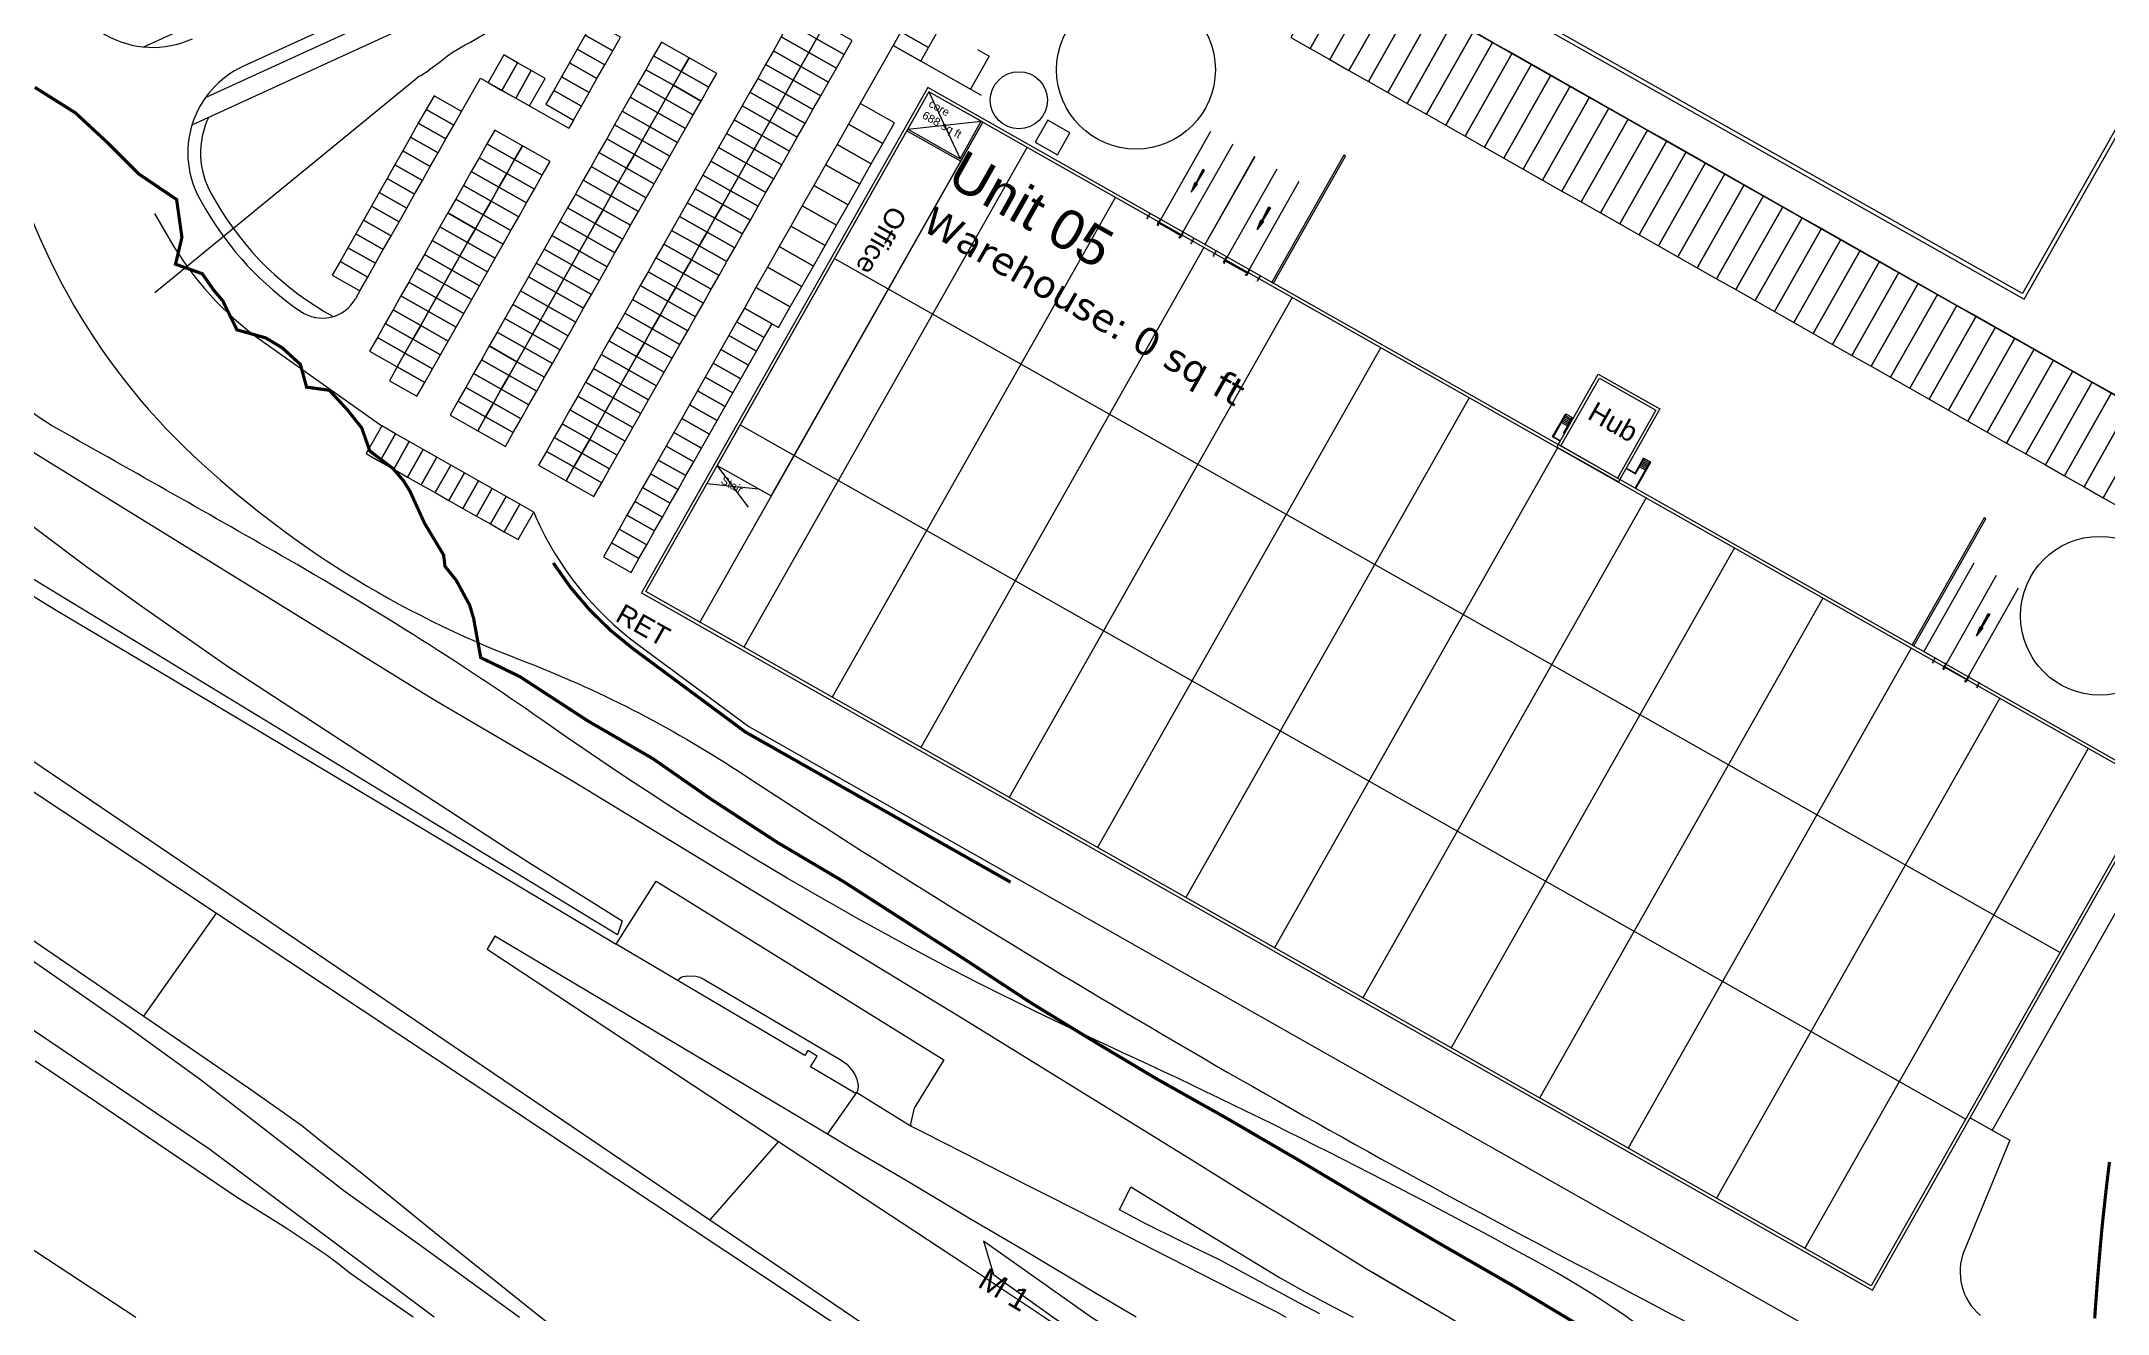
# Model space of a CAD drawing. Header units: millimetres. Extents: x 111502 to 977541, y 8702 to 1044108.
# Drawn here: x 488854.7 to 489180, y 241000.6 to 241200.9 of the extents above; entities that cross this region are included whole.
import ezdxf

# ---------------------------------------------------------------- set-up
doc = ezdxf.new("R2010")
doc.units = ezdxf.units.MM
doc.header["$LTSCALE"] = 0.25
doc.linetypes.add('DASHED2', pattern=[9.525, 6.35, -3.175])
for name, color, linetype in [('E HVSS As Laid HV', 10, 'Continuous'), ('Proposed Employment Area - 11-089-MP013-01a$0$A-Cldg-Panl-P', 7, 'Continuous'), ('Proposed Employment Area - 11-089-MP013-01a$0$A-Door-Extn-P', 7, 'Continuous'), ('Proposed Employment Area - 11-089-MP013-01a$0$DOCK', 7, 'Continuous'), ('Proposed Employment Area - 11-089-MP013-01a$0$LINE50', 7, 'Continuous'), ('Proposed Employment Area - 11-089-MP013-01a$0$STEEL', 7, 'Continuous'), ('X HVSS Site Background', 8, 'Continuous'), ('X HVSS Site Outline', 210, 'Continuous')]:
    doc.layers.add(name, color=color, linetype=linetype)
doc.styles.add('OS Master Map$1$Standard', font='txt')
doc.styles.add('Proposed Employment Area - 11-089-MP013-01a$0$1250T25R', font='arial.ttf', dxfattribs={"height": 3125})
doc.styles.add('Proposed Employment Area - 11-089-MP013-01a$0$1250T35R', font='verdana.ttf', dxfattribs={"height": 4375})
doc.styles.add('Proposed Employment Area - 11-089-MP013-01a$0$1250T50R', font='arial.ttf', dxfattribs={"height": 6250})
doc.styles.add('Proposed Employment Area - 11-089-MP013-01a$0$Standard', font='txt')

# ---------------------------------------------------------------- blocks, each defined once
blk = doc.blocks.new('Proposed Commercial Boundary - 09.02.22')
at = {"layer": 'X HVSS Site Outline', "const_width": 500}
for points in [[(489180288, 241024440), (489180157, 241023373), (489180027, 241022305), (489179899, 241021237), (489179774, 241020167), (489179674, 241019289), (489179652, 241019095), (489179533, 241018028), (489179417, 241016959), (489179302, 241015890), (489179188, 241014812), (489179084, 241013729), (489178984, 241012656), (489178887, 241011586), (489178855, 241011230), (489178792, 241010514), (489178699, 241009444), (489178627, 241008588), (489178609, 241008372), (489178520, 241007302), (489178434, 241006231), (489178350, 241005160), (489178268, 241004089), (489178203, 241003211), (489178188, 241003016), (489178111, 241001945), (489178035, 241000874), (489177962, 240999802)], [(489097440, 240998334), (489086416, 241004935), (489074273, 241011915), (489063631, 241018166), (489052601, 241024744), (489041432, 241031246), (489030389, 241037457), (489021000, 241043055), (489010419, 241049527), (489000594, 241055990), (488990448, 241062490), (488980955, 241068594), (488970643, 241074695), (488960169, 241081521), (488950979, 241087921), (488940685, 241093900), (488930000, 241100857), (488923846, 241103846), (488922727, 241110000), (488922105, 241112105), (488920000, 241116000), (488918222, 241118222), (488918000, 241120000), (488915000, 241125000), (488912727, 241130000), (488911690, 241131690), (488910000, 241133636), (488906379, 241136379), (488905116, 241140000), (488902857, 241142857), (488900000, 241145946), (488896429, 241146429), (488895455, 241150000), (488892609, 241152609), (488890000, 241154186), (488885455, 241155455), (488883243, 241160000), (488881765, 241161765), (488880000, 241164286), (488875789, 241165789), (488876800, 241170000), (488875965, 241175965), (488870000, 241180000), (488865000, 241185000), (488860000, 241189643), (488859412, 241190000), (488853636, 241193636)]]:
    blk.add_lwpolyline(points, dxfattribs=at)
blk = doc.blocks.new('Proposed Employment Area - 11-089-MP013-01a$0$guide')
for p, q in [((32, 0), (40, -2)), ((46, 0), (46, -1)), ((64, 0), (64, -3)), ((32, -2), (40, -4)), ((52, -4), (52, -8)), ((53, -4), (53, -7)), ((54, -4), (54, -6)), ((62, -1), (62, -7)), ((64, -3), (67, -3)), ((64, -5), (64, -8)), ((64, -5), (66, -5)), ((82, -19), (66, -5)), ((83, -18), (67, -3))]:
    blk.add_line(p, q)
for centre, radius, start, end in [((60, -4), 2.25, 270, 90), ((60, -4), 0.25, 270, 90), ((83, -18), 0.75, 230.0165, 50.0165)]:
    blk.add_arc(centre, radius, start, end)
at = {"layer": 'Proposed Employment Area - 11-089-MP013-01a$0$A-Cldg-Panl-P'}
blk.add_line((69, -2), (69, -2), dxfattribs=at)
at = {"layer": 'Proposed Employment Area - 11-089-MP013-01a$0$A-Door-Extn-P'}
blk.add_line((-68, -96), (105, -96), dxfattribs=at)
at = {"layer": 'Proposed Employment Area - 11-089-MP013-01a$0$LINE50'}
blk.add_line((22, -78), (22, -76), dxfattribs=at)
at = {"layer": 'Proposed Employment Area - 11-089-MP013-01a$0$STEEL'}
for p, q in [((0, 0), (32, 0)), ((0, -76), (0, 0)), ((46, 0), (64, 0)), ((-2, -40), (0, -40)), ((-2, -77), (-2, -40)), ((-2, -77), (0, -79)), ((0, -75), (2, -75)), ((0, -76), (2, -78)), ((0, -100), (0, -79)), ((0, -100), (2, -100)), ((2, -2), (32, -2)), ((2, -75), (2, -2)), ((2, -101), (2, -78)), ((2, -101), (9, -113)), ((4, -76), (22, -76)), ((4, -100), (4, -80)), ((4, -100), (11, -112)), ((6, -78), (22, -78)), ((20, -107), (18, -112)), ((22, -108), (19, -113)), ((20, -107), (22, -108)), ((40, -2), (60, -2)), ((40, -4), (60, -4)), ((46, -1), (62, -1)), ((52, -4), (53, -4)), ((52, -8), (64, -8)), ((53, -7), (62, -7)), ((54, -4), (60, -4)), ((54, -6), (60, -6))]:
    blk.add_line(p, q, dxfattribs=at)
for centre, radius, start, end in [((4, -78), 2, 90, 180), ((6, -80), 2, 90, 180), ((14, -110), 6, 210, 330), ((14, -110), 4, 210, 330)]:
    blk.add_arc(centre, radius, start, end, dxfattribs=at)
blk = doc.blocks.new('Proposed Employment Area - 11-089-MP013-01a$0$BOLLARD')
at = {"layer": 'Proposed Employment Area - 11-089-MP013-01a$0$DOCK'}
blk.add_lwpolyline([(-100, -100), (-100, 100), (100, 100), (100, -100)], close=True, dxfattribs=at)
for centre, radius in [((-75, 75), 10), ((0, 0), 75), ((75, 75), 10), ((-75, -75), 10), ((75, -75), 10)]:
    blk.add_circle(centre, radius, dxfattribs=at)
blk = doc.blocks.new('commercial background')
at = {"layer": 'X HVSS Site Background'}
for points in [[(524.85, 709.76), (523.75, 707.63), (523.58, 707.72), (523.01, 706.21), (524.02, 707.47), (523.85, 707.57), (525.11, 709.61)], [(535.5, 703.73), (534.24, 701.68), (534.41, 701.59), (533.4, 700.32), (533.97, 701.83), (534.14, 701.74), (535.24, 703.87)], [(648.77, 639.74), (647.51, 637.69), (647.67, 637.6), (646.67, 636.33), (647.24, 637.84), (647.4, 637.75), (648.51, 639.88)]]:
    blk.add_hatch(color=256, dxfattribs=at).paths.add_polyline_path(points)
for p, q in [((367.82, 721.08), (469.8, 767.84)), ((365.71, 716.81), (474.41, 766.65)), ((462.16, 766.54), (373.79, 726.02)), ((358.12, 729.06), (417.37, 756.23)), ((564.03, 733.39), (680.77, 667.26)), ((476.08, 729.29), (470.9, 720.15)), ((490, 721.4), (476.08, 729.29)), ((491.22, 727.61), (488.26, 722.39)), ((489.38, 728.65), (491.22, 727.61)), ((408.15, 718.92), (411.1, 724.15)), ((411.1, 724.15), (425.03, 716.26)), ((481.73, 722.02), (486.62, 711.47)), ((425.77, 717.56), (425.03, 716.26)), ((490.22, 717.22), (445.63, 638.5)), ((478.4, 716.13), (489.96, 717.36)), ((518.22, 701.87), (526.12, 715.78)), ((497.18, 713.27), (452.59, 634.56)), ((521.7, 699.89), (529.6, 713.8)), ((525.18, 697.92), (533.05, 711.85)), ((525.18, 697.92), (533.08, 711.83)), ((528.66, 695.95), (536.53, 709.88)), ((532.14, 693.98), (540.01, 707.91)), ((367.06, 704.86), (367.78, 703.62)), ((511.1, 705.39), (466.51, 626.67)), ((517.89, 701.42), (518.14, 701.73)), ((517.95, 701.39), (518.08, 701.77)), ((517.98, 701.6), (518.08, 701.78)), ((518.15, 701.74), (518.22, 701.87)), ((521.42, 699.41), (521.68, 699.72)), ((521.49, 699.38), (521.62, 699.76)), ((521.59, 699.55), (521.69, 699.73)), ((521.63, 699.77), (521.7, 699.89)), ((525.02, 697.5), (480.43, 618.79)), ((466.87, 695.78), (659.83, 586.47)), ((528.33, 695.5), (528.58, 695.81)), ((528.39, 695.47), (528.52, 695.85)), ((528.42, 695.68), (528.52, 695.86)), ((528.59, 695.82), (528.66, 695.95)), ((531.87, 693.5), (532.13, 693.81)), ((531.93, 693.46), (532.07, 693.85)), ((532.03, 693.64), (532.14, 693.82)), ((532.07, 693.86), (532.14, 693.98)), ((392.13, 690.65), (391.43, 689.41)), ((538.94, 689.61), (494.35, 610.9)), ((552.86, 681.73), (508.27, 603.01)), ((566.78, 673.84), (522.19, 595.13)), ((581.58, 670.37), (582.52, 669.83)), ((581.7, 670.58), (582.64, 670.05)), ((581.82, 670.8), (582.77, 670.27)), ((581.94, 671.02), (582.89, 670.48)), ((452.01, 669.55), (644.97, 560.23)), ((581.33, 669.93), (582.27, 669.4)), ((581.45, 670.15), (582.4, 669.61)), ((580.71, 665.95), (536.11, 587.24)), ((595.03, 663.32), (594.09, 663.85)), ((595.16, 663.53), (594.21, 664.07)), ((453.3, 656.63), (448.4, 663.18)), ((594.54, 662.45), (593.6, 662.98)), ((594.66, 662.66), (593.72, 663.2)), ((594.79, 662.88), (593.84, 663.42)), ((594.91, 663.1), (593.97, 663.63)), ((446.78, 660.32), (454.91, 659.48)), ((594.63, 658.07), (550.04, 579.35)), ((419.49, 655.84), (419.85, 655.03)), ((608.55, 650.18), (563.96, 571.47)), ((638.44, 633.93), (646.31, 647.86)), ((641.93, 631.96), (649.8, 645.89)), ((622.47, 642.29), (577.88, 563.58)), ((645.41, 629.99), (653.28, 643.92)), ((435.83, 635.04), (453.37, 622.05)), ((636.39, 634.41), (591.8, 555.7)), ((641.59, 631.51), (641.85, 631.82)), ((641.65, 631.48), (641.79, 631.86)), ((641.69, 631.69), (641.79, 631.87)), ((641.86, 631.83), (641.93, 631.96)), ((645.14, 629.51), (645.39, 629.82)), ((645.2, 629.47), (645.33, 629.86)), ((645.3, 629.65), (645.4, 629.83)), ((645.34, 629.87), (645.41, 629.99)), ((650.31, 626.52), (605.72, 547.81)), ((453.37, 622.05), (627.69, 523.3)), ((664.23, 618.63), (619.64, 539.92)), ((649.15, 558.49), (678.65, 610.57)), ((645.67, 560.46), (651.89, 556.94)), ((651.89, 556.94), (644.71, 539.53))]:
    blk.add_line(p, q, dxfattribs=at)
at = {"layer": 'X HVSS Site Background', "flags": 128}
blk.add_lwpolyline([(297.76, 795.91), (299.25, 786.09, 0.171396), (322.8, 742, -0.159917), (335.16, 720.05, 0.156852), (365.87, 664.74, 0.097544), (417.35, 632.59, -0.054249), (451.83, 614.97, 0.023813), (579.38, 539.73, -0.001199), (626.62, 514.66, 0.174027), (653.07, 510.79, -0.373243), (665.69, 503.63, -0.328516), (661.28, 489.05, -0.195571), (642.71, 484.19, -0.210652), (626.96, 493.75, 0.114792), (578.8, 537.05, 0.018282), (509.97, 571.78, -0.045174), (422.04, 622.23, 0.022915), (380.93, 648.31, 0.002072), (344.51, 668.94, -0.226002), (325.65, 695.65, 0.144624), (296.32, 755.19, -0.231368), (289.22, 778.95, -0.118362), (293.5, 789.05, 0.21791), (294.92, 795.86)], format="xyb", close=True, dxfattribs=at)
at = {"layer": 'X HVSS Site Background'}
for points in [[(566.98, 738.61), (654.17, 689.37), (681.17, 737.16), (593.98, 786.4)], [(602.55, 780.83), (680.3, 736.91), (653.93, 690.24), (567.85, 738.86), (590.05, 778.15), (592.46, 776.79), (591.29, 774.72), (597.21, 771.38)], [(546.12, 743.59), (538.73, 730.53), (541.77, 728.81), (549.17, 741.86)], [(549.17, 741.86), (541.77, 728.81), (544.82, 727.08), (552.21, 740.14)], [(552.21, 740.14), (544.82, 727.08), (547.86, 725.36), (555.26, 738.41)], [(555.26, 738.41), (547.86, 725.36), (550.91, 723.63), (558.3, 736.69)], [(558.3, 736.69), (550.91, 723.63), (553.96, 721.91), (561.35, 734.96)], [(427.58, 730.9), (431.93, 728.44), (433.16, 730.62), (428.81, 733.08)], [(458.46, 730.65), (462.81, 728.18), (464.04, 730.36), (459.69, 732.82)], [(464.04, 730.36), (468.4, 727.89), (469.63, 730.07), (465.28, 732.53)], [(477.31, 731.46), (481.66, 729), (482.9, 731.17), (478.54, 733.64)], [(561.35, 734.96), (553.96, 721.91), (557, 720.18), (564.39, 733.23)], [(564.39, 733.23), (557, 720.18), (560.05, 718.46), (567.44, 731.51)], [(426.34, 728.73), (430.69, 726.26), (431.93, 728.44), (427.58, 730.9)], [(438.38, 727.66), (442.73, 725.19), (443.96, 727.37), (439.61, 729.83)], [(457.23, 728.47), (461.58, 726.01), (462.81, 728.18), (458.46, 730.65)], [(462.81, 728.18), (467.16, 725.72), (468.4, 727.89), (464.04, 730.36)], [(476.08, 729.29), (480.43, 726.82), (481.66, 729), (477.31, 731.46)], [(567.44, 731.51), (560.05, 718.46), (563.09, 716.73), (570.48, 729.78)], [(570.48, 729.78), (563.09, 716.73), (566.14, 715.01), (573.53, 728.06)], [(414.48, 722.23), (416.95, 726.58), (414.77, 727.82), (412.31, 723.46)], [(416.66, 721), (419.12, 725.35), (416.95, 726.58), (414.48, 722.23)], [(423.88, 724.38), (428.23, 721.91), (429.46, 724.09), (425.11, 726.55)], [(425.11, 726.55), (429.46, 724.09), (430.69, 726.26), (426.34, 728.73)], [(437.15, 725.48), (441.5, 723.02), (442.73, 725.19), (438.38, 727.66)], [(442.73, 725.19), (447.08, 722.73), (448.31, 724.9), (443.96, 727.37)], [(454.77, 724.12), (459.12, 721.66), (460.35, 723.83), (456, 726.3)], [(456, 726.3), (460.35, 723.83), (461.58, 726.01), (457.23, 728.47)], [(460.35, 723.83), (464.7, 721.37), (465.93, 723.54), (461.58, 726.01)], [(461.58, 726.01), (465.93, 723.54), (467.16, 725.72), (462.81, 728.18)], [(573.53, 728.06), (566.14, 715.01), (569.18, 713.28), (576.58, 726.33)], [(576.58, 726.33), (569.18, 713.28), (572.23, 711.56), (579.62, 724.61)], [(418.83, 719.77), (421.3, 724.12), (419.12, 725.35), (416.66, 721)], [(422.65, 722.2), (427, 719.74), (428.23, 721.91), (423.88, 724.38)], [(434.68, 721.13), (439.03, 718.67), (440.27, 720.84), (435.91, 723.31)], [(435.91, 723.31), (440.27, 720.84), (441.5, 723.02), (437.15, 725.48)], [(436.46, 643.12), (630.29, 533.32), (675.37, 612.9), (481.55, 722.7)], [(440.27, 720.84), (444.62, 718.38), (445.85, 720.55), (441.5, 723.02)], [(441.5, 723.02), (445.85, 720.55), (447.08, 722.73), (442.73, 725.19)], [(453.53, 721.95), (457.88, 719.48), (459.12, 721.66), (454.77, 724.12)], [(459.12, 721.66), (463.47, 719.19), (464.7, 721.37), (460.35, 723.83)], [(579.62, 724.61), (572.23, 711.56), (575.27, 709.83), (582.67, 722.88)], [(582.67, 722.88), (575.27, 709.83), (578.32, 708.11), (585.71, 721.16)], [(401.33, 717.04), (405.68, 714.57), (406.92, 716.75), (402.56, 719.21)], [(402.56, 719.21), (406.92, 716.75), (408.15, 718.92), (403.8, 721.39)], [(421.42, 720.03), (425.77, 717.56), (427, 719.74), (422.65, 722.2)], [(433.45, 718.96), (437.8, 716.49), (439.03, 718.67), (434.68, 721.13)], [(439.03, 718.67), (443.38, 716.2), (444.62, 718.38), (440.27, 720.84)], [(448.4, 663.18), (456.88, 658.37), (490.22, 717.22), (481.73, 722.02)], [(451.07, 717.6), (455.42, 715.13), (456.65, 717.31), (452.3, 719.77)], [(452.3, 719.77), (456.65, 717.31), (457.88, 719.48), (453.53, 721.95)], [(456.65, 717.31), (461, 714.84), (462.23, 717.02), (457.88, 719.48)], [(457.88, 719.48), (462.23, 717.02), (463.47, 719.19), (459.12, 721.66)], [(469.08, 716.93), (474.48, 713.88), (476.3, 717.09), (470.9, 720.15)], [(478.25, 715.87), (486.73, 711.07), (490.22, 717.22), (481.73, 722.02)], [(478.4, 716.13), (486.62, 711.47), (489.96, 717.36), (481.73, 722.02)], [(585.71, 721.16), (578.32, 708.11), (581.36, 706.38), (588.76, 719.43)], [(588.76, 719.43), (581.36, 706.38), (584.41, 704.66), (591.8, 717.71)], [(400.1, 714.86), (404.45, 712.4), (405.68, 714.57), (401.33, 717.04)], [(412.14, 713.79), (416.49, 711.33), (417.72, 713.5), (413.37, 715.97)], [(430.99, 714.61), (435.34, 712.14), (436.57, 714.32), (432.22, 716.78)], [(432.22, 716.78), (436.57, 714.32), (437.8, 716.49), (433.45, 718.96)], [(436.57, 714.32), (440.92, 711.85), (442.15, 714.03), (437.8, 716.49)], [(490.22, 717.22), (674.69, 612.71), (630.1, 534), (437.14, 643.31), (478.25, 715.87), (486.73, 711.07)], [(437.8, 716.49), (442.15, 714.03), (443.38, 716.2), (439.03, 718.67)], [(449.84, 715.42), (454.19, 712.96), (455.42, 715.13), (451.07, 717.6)], [(455.42, 715.13), (459.77, 712.67), (461, 714.84), (456.65, 717.31)], [(467.26, 713.71), (472.65, 710.66), (474.48, 713.88), (469.08, 716.93)], [(498.46, 714.05), (501.95, 712.08), (503.92, 715.56), (500.43, 717.53)], [(591.8, 717.71), (584.41, 704.66), (587.45, 702.93), (594.85, 715.98)], [(594.85, 715.98), (587.45, 702.93), (590.5, 701.21), (597.89, 714.26)], [(397.64, 710.51), (401.99, 708.05), (403.22, 710.22), (398.87, 712.69)], [(398.87, 712.69), (403.22, 710.22), (404.45, 712.4), (400.1, 714.86)], [(410.9, 711.62), (415.25, 709.15), (416.49, 711.33), (412.14, 713.79)], [(416.49, 711.33), (420.84, 708.86), (422.07, 711.04), (417.72, 713.5)], [(429.75, 712.43), (434.1, 709.97), (435.34, 712.14), (430.99, 714.61)], [(435.34, 712.14), (439.69, 709.68), (440.92, 711.85), (436.57, 714.32)], [(447.37, 711.07), (451.72, 708.61), (452.95, 710.78), (448.6, 713.25)], [(448.6, 713.25), (452.95, 710.78), (454.19, 712.96), (449.84, 715.42)], [(452.95, 710.78), (457.3, 708.32), (458.54, 710.49), (454.19, 712.96)], [(454.19, 712.96), (458.54, 710.49), (459.77, 712.67), (455.42, 715.13)], [(465.43, 710.49), (470.83, 707.44), (472.65, 710.66), (467.26, 713.71)], [(597.89, 714.26), (590.5, 701.21), (593.54, 699.48), (600.94, 712.53)], [(600.94, 712.53), (593.54, 699.48), (596.59, 697.76), (603.98, 710.81)], [(396.4, 708.34), (400.75, 705.87), (401.99, 708.05), (397.64, 710.51)], [(408.44, 707.27), (412.79, 704.8), (414.02, 706.98), (409.67, 709.44)], [(409.67, 709.44), (414.02, 706.98), (415.25, 709.15), (410.9, 711.62)], [(415.25, 709.15), (419.6, 706.69), (420.84, 708.86), (416.49, 711.33)], [(427.29, 708.08), (431.64, 705.62), (432.87, 707.79), (428.52, 710.26)], [(428.52, 710.26), (432.87, 707.79), (434.1, 709.97), (429.75, 712.43)], [(432.87, 707.79), (437.22, 705.33), (438.45, 707.5), (434.1, 709.97)], [(434.1, 709.97), (438.45, 707.5), (439.69, 709.68), (435.34, 712.14)], [(446.14, 708.9), (450.49, 706.43), (451.72, 708.61), (447.37, 711.07)], [(451.72, 708.61), (456.07, 706.14), (457.3, 708.32), (452.95, 710.78)], [(463.61, 707.27), (469, 704.22), (470.83, 707.44), (465.43, 710.49)], [(524.85, 709.76), (523.75, 707.63), (523.58, 707.72), (523.01, 706.21), (524.02, 707.47), (523.85, 707.57), (525.11, 709.61)], [(535.99, 691.86), (547.33, 711.87), (547.06, 712.02), (535.73, 692.01)], [(603.98, 710.81), (596.59, 697.76), (599.63, 696.03), (607.03, 709.08)], [(393.94, 703.99), (398.29, 701.52), (399.52, 703.7), (395.17, 706.16)], [(395.17, 706.16), (399.52, 703.7), (400.75, 705.87), (396.4, 708.34)], [(407.21, 705.09), (411.56, 702.63), (412.79, 704.8), (408.44, 707.27)], [(412.79, 704.8), (417.14, 702.34), (418.37, 704.51), (414.02, 706.98)], [(414.02, 706.98), (418.37, 704.51), (419.6, 706.69), (415.25, 709.15)], [(426.06, 705.91), (430.41, 703.44), (431.64, 705.62), (427.29, 708.08)], [(431.64, 705.62), (435.99, 703.15), (437.22, 705.33), (432.87, 707.79)], [(443.68, 704.54), (448.03, 702.08), (449.26, 704.26), (444.91, 706.72)], [(444.91, 706.72), (449.26, 704.26), (450.49, 706.43), (446.14, 708.9)], [(449.26, 704.26), (453.61, 701.79), (454.84, 703.97), (450.49, 706.43)], [(450.49, 706.43), (454.84, 703.97), (456.07, 706.14), (451.72, 708.61)], [(461.79, 704.05), (467.18, 701), (469, 704.22), (463.61, 707.27)], [(607.03, 709.08), (599.63, 696.03), (602.68, 694.31), (610.07, 707.36)], [(610.07, 707.36), (602.68, 694.31), (605.73, 692.58), (613.12, 705.63)], [(392.71, 701.81), (397.06, 699.35), (398.29, 701.52), (393.94, 703.99)], [(404.74, 700.74), (409.09, 698.28), (410.32, 700.45), (405.97, 702.92)], [(405.97, 702.92), (410.32, 700.45), (411.56, 702.63), (407.21, 705.09)], [(411.56, 702.63), (415.91, 700.16), (417.14, 702.34), (412.79, 704.8)], [(423.59, 701.56), (427.94, 699.09), (429.18, 701.27), (424.82, 703.73)], [(424.82, 703.73), (429.18, 701.27), (430.41, 703.44), (426.06, 705.91)], [(429.18, 701.27), (433.53, 698.8), (434.76, 700.98), (430.41, 703.44)], [(430.41, 703.44), (434.76, 700.98), (435.99, 703.15), (431.64, 705.62)], [(442.44, 702.37), (446.79, 699.91), (448.03, 702.08), (443.68, 704.54)], [(448.03, 702.08), (452.38, 699.62), (453.61, 701.79), (449.26, 704.26)], [(459.96, 700.83), (465.36, 697.78), (467.18, 701), (461.79, 704.05)], [(535.5, 703.73), (534.24, 701.68), (534.41, 701.59), (533.4, 700.32), (533.97, 701.83), (534.14, 701.74), (535.24, 703.87)], [(613.12, 705.63), (605.73, 692.58), (608.77, 690.86), (616.16, 703.91)], [(616.16, 703.91), (608.77, 690.86), (611.82, 689.13), (619.21, 702.18)], [(390.24, 697.46), (394.59, 695), (395.82, 697.17), (391.47, 699.64)], [(391.47, 699.64), (395.82, 697.17), (397.06, 699.35), (392.71, 701.81)], [(403.51, 698.57), (407.86, 696.1), (409.09, 698.28), (404.74, 700.74)], [(409.09, 698.28), (413.44, 695.81), (414.68, 697.99), (410.32, 700.45)], [(410.32, 700.45), (414.68, 697.99), (415.91, 700.16), (411.56, 702.63)], [(422.36, 699.38), (426.71, 696.92), (427.94, 699.09), (423.59, 701.56)], [(427.94, 699.09), (432.29, 696.63), (433.53, 698.8), (429.18, 701.27)], [(439.98, 698.02), (444.33, 695.55), (445.56, 697.73), (441.21, 700.19)], [(441.21, 700.19), (445.56, 697.73), (446.79, 699.91), (442.44, 702.37)], [(445.56, 697.73), (449.91, 695.27), (451.14, 697.44), (446.79, 699.91)], [(446.79, 699.91), (451.14, 697.44), (452.38, 699.62), (448.03, 702.08)], [(458.14, 697.62), (463.53, 694.56), (465.36, 697.78), (459.96, 700.83)], [(521.48, 699.3), (517.83, 701.38), (517.85, 701.41), (521.5, 699.34)], [(517.89, 701.42), (517.95, 701.39), (518.14, 701.73), (518.08, 701.77)], [(521.49, 699.38), (521.42, 699.41), (521.62, 699.76), (521.68, 699.72)], [(619.21, 702.18), (611.82, 689.13), (614.86, 687.41), (622.25, 700.46)], [(622.25, 700.46), (614.86, 687.41), (617.91, 685.68), (625.3, 698.73)], [(389.01, 695.29), (393.36, 692.82), (394.59, 695), (390.24, 697.46)], [(401.05, 694.22), (405.4, 691.75), (406.63, 693.93), (402.28, 696.39)], [(402.28, 696.39), (406.63, 693.93), (407.86, 696.1), (403.51, 698.57)], [(407.86, 696.1), (412.21, 693.64), (413.44, 695.81), (409.09, 698.28)], [(419.9, 695.03), (424.25, 692.57), (425.48, 694.74), (421.13, 697.2)], [(421.13, 697.2), (425.48, 694.74), (426.71, 696.92), (422.36, 699.38)], [(425.48, 694.74), (429.83, 692.28), (431.06, 694.45), (426.71, 696.92)], [(426.71, 696.92), (431.06, 694.45), (432.29, 696.63), (427.94, 699.09)], [(438.75, 695.84), (443.1, 693.38), (444.33, 695.55), (439.98, 698.02)], [(444.33, 695.55), (448.68, 693.09), (449.91, 695.27), (445.56, 697.73)], [(456.31, 694.4), (461.71, 691.34), (463.53, 694.56), (458.14, 697.62)], [(625.3, 698.73), (617.91, 685.68), (620.95, 683.95), (628.35, 697.01)], [(628.35, 697.01), (620.95, 683.95), (624, 682.23), (631.39, 695.28)], [(387.78, 693.11), (392.13, 690.65), (393.36, 692.82), (389.01, 695.29)], [(399.81, 692.04), (404.16, 689.58), (405.4, 691.75), (401.05, 694.22)], [(405.4, 691.75), (409.75, 689.29), (410.98, 691.46), (406.63, 693.93)], [(406.63, 693.93), (410.98, 691.46), (412.21, 693.64), (407.86, 696.1)], [(418.66, 692.85), (423.01, 690.39), (424.25, 692.57), (419.9, 695.03)], [(424.25, 692.57), (428.6, 690.1), (429.83, 692.28), (425.48, 694.74)], [(436.28, 691.49), (440.63, 689.03), (441.86, 691.2), (437.51, 693.67)], [(437.51, 693.67), (441.86, 691.2), (443.1, 693.38), (438.75, 695.84)], [(441.86, 691.2), (446.21, 688.74), (447.45, 690.91), (443.1, 693.38)], [(443.1, 693.38), (447.45, 690.91), (448.68, 693.09), (444.33, 695.55)], [(454.49, 691.18), (459.89, 688.12), (461.71, 691.34), (456.31, 694.4)], [(528.27, 695.46), (531.92, 693.39), (531.94, 693.43), (528.29, 695.49)], [(528.33, 695.5), (528.39, 695.47), (528.58, 695.81), (528.52, 695.85)], [(531.93, 693.46), (531.87, 693.5), (532.07, 693.85), (532.13, 693.81)], [(631.39, 695.28), (624, 682.23), (627.04, 680.5), (634.44, 693.56)], [(634.44, 693.56), (627.04, 680.5), (630.09, 678.78), (637.48, 691.83)], [(397.35, 687.69), (401.7, 685.23), (402.93, 687.4), (398.58, 689.86)], [(398.58, 689.86), (402.93, 687.4), (404.16, 689.58), (399.81, 692.04)], [(404.16, 689.58), (408.51, 687.11), (409.75, 689.29), (405.4, 691.75)], [(416.2, 688.5), (420.55, 686.04), (421.78, 688.21), (417.43, 690.68)], [(417.43, 690.68), (421.78, 688.21), (423.01, 690.39), (418.66, 692.85)], [(421.78, 688.21), (426.13, 685.75), (427.36, 687.93), (423.01, 690.39)], [(423.01, 690.39), (427.36, 687.93), (428.6, 690.1), (424.25, 692.57)], [(435.05, 689.32), (439.4, 686.85), (440.63, 689.03), (436.28, 691.49)], [(440.63, 689.03), (444.98, 686.56), (446.21, 688.74), (441.86, 691.2)], [(452.67, 687.96), (458.06, 684.9), (459.89, 688.12), (454.49, 691.18)], [(637.48, 691.83), (630.09, 678.78), (633.13, 677.05), (640.53, 690.11)], [(640.53, 690.11), (633.13, 677.05), (636.18, 675.33), (643.57, 688.38)], [(396.12, 685.51), (400.47, 683.05), (401.7, 685.23), (397.35, 687.69)], [(401.7, 685.23), (406.05, 682.76), (407.28, 684.94), (402.93, 687.4)], [(402.93, 687.4), (407.28, 684.94), (408.51, 687.11), (404.16, 689.58)], [(414.97, 686.33), (419.32, 683.86), (420.55, 686.04), (416.2, 688.5)], [(420.55, 686.04), (424.9, 683.58), (426.13, 685.75), (421.78, 688.21)], [(432.58, 684.97), (436.94, 682.5), (438.17, 684.68), (433.82, 687.14)], [(433.82, 687.14), (438.17, 684.68), (439.4, 686.85), (435.05, 689.32)], [(438.17, 684.68), (442.52, 682.21), (443.75, 684.39), (439.4, 686.85)], [(439.4, 686.85), (443.75, 684.39), (444.98, 686.56), (440.63, 689.03)], [(451.44, 685.78), (455.79, 683.32), (457.02, 685.49), (452.67, 687.96)], [(643.57, 688.38), (636.18, 675.33), (639.22, 673.6), (646.62, 686.66)], [(646.62, 686.66), (639.22, 673.6), (642.27, 671.88), (649.66, 684.93)], [(393.65, 681.16), (398, 678.7), (399.23, 680.87), (394.88, 683.34)], [(394.88, 683.34), (399.23, 680.87), (400.47, 683.05), (396.12, 685.51)], [(400.47, 683.05), (404.82, 680.59), (406.05, 682.76), (401.7, 685.23)], [(412.5, 681.98), (416.85, 679.51), (418.08, 681.69), (413.73, 684.15)], [(413.73, 684.15), (418.08, 681.69), (419.32, 683.86), (414.97, 686.33)], [(418.08, 681.69), (422.44, 679.22), (423.67, 681.4), (419.32, 683.86)], [(419.32, 683.86), (423.67, 681.4), (424.9, 683.58), (420.55, 686.04)], [(431.35, 682.79), (435.7, 680.33), (436.94, 682.5), (432.58, 684.97)], [(436.94, 682.5), (441.29, 680.04), (442.52, 682.21), (438.17, 684.68)], [(448.97, 681.43), (453.32, 678.97), (454.55, 681.14), (450.2, 683.61)], [(450.2, 683.61), (454.55, 681.14), (455.79, 683.32), (451.44, 685.78)], [(649.66, 684.93), (642.27, 671.88), (645.31, 670.15), (652.71, 683.2)], [(398, 678.7), (402.35, 676.24), (403.58, 678.41), (399.23, 680.87)], [(399.23, 680.87), (403.58, 678.41), (404.82, 680.59), (400.47, 683.05)], [(411.27, 679.8), (415.62, 677.34), (416.85, 679.51), (412.5, 681.98)], [(416.85, 679.51), (421.2, 677.05), (422.44, 679.22), (418.08, 681.69)], [(428.89, 678.44), (433.24, 675.98), (434.47, 678.15), (430.12, 680.62)], [(430.12, 680.62), (434.47, 678.15), (435.7, 680.33), (431.35, 682.79)], [(434.47, 678.15), (438.82, 675.69), (440.05, 677.86), (435.7, 680.33)], [(435.7, 680.33), (440.05, 677.86), (441.29, 680.04), (436.94, 682.5)], [(447.74, 679.26), (452.09, 676.79), (453.32, 678.97), (448.97, 681.43)], [(652.71, 683.2), (645.31, 670.15), (648.36, 668.43), (655.75, 681.48)], [(655.75, 681.48), (648.36, 668.43), (651.4, 666.7), (658.8, 679.75)], [(396.77, 676.52), (401.12, 674.06), (402.35, 676.24), (398, 678.7)], [(408.81, 675.45), (413.16, 672.99), (414.39, 675.16), (410.04, 677.63)], [(410.04, 677.63), (414.39, 675.16), (415.62, 677.34), (411.27, 679.8)], [(414.39, 675.16), (418.74, 672.7), (419.97, 674.87), (415.62, 677.34)], [(415.62, 677.34), (419.97, 674.87), (421.2, 677.05), (416.85, 679.51)], [(427.66, 676.27), (432.01, 673.8), (433.24, 675.98), (428.89, 678.44)], [(433.24, 675.98), (437.59, 673.51), (438.82, 675.69), (434.47, 678.15)], [(445.27, 674.91), (449.62, 672.44), (450.86, 674.62), (446.51, 677.08)], [(446.51, 677.08), (450.86, 674.62), (452.09, 676.79), (447.74, 679.26)], [(587.11, 677.56), (596.8, 672.07), (590.29, 660.58), (580.6, 666.07)], [(587.28, 676.94), (596.18, 671.9), (590.12, 661.19), (581.21, 666.24)], [(658.8, 679.75), (651.4, 666.7), (654.45, 664.98), (661.84, 678.03)], [(661.84, 678.03), (654.45, 664.98), (657.5, 663.25), (664.89, 676.3)], [(407.57, 673.28), (411.92, 670.81), (413.16, 672.99), (408.81, 675.45)], [(413.16, 672.99), (417.51, 670.52), (418.74, 672.7), (414.39, 675.16)], [(425.19, 671.92), (429.54, 669.45), (430.77, 671.63), (426.42, 674.09)], [(426.42, 674.09), (430.77, 671.63), (432.01, 673.8), (427.66, 676.27)], [(430.77, 671.63), (435.12, 669.16), (436.36, 671.34), (432.01, 673.8)], [(432.01, 673.8), (436.36, 671.34), (437.59, 673.51), (433.24, 675.98)], [(444.04, 672.73), (448.39, 670.27), (449.62, 672.44), (445.27, 674.91)], [(664.89, 676.3), (657.5, 663.25), (660.54, 661.53), (667.93, 674.58)], [(667.93, 674.58), (660.54, 661.53), (663.59, 659.8), (670.98, 672.85)], [(406.34, 671.1), (410.69, 668.64), (411.92, 670.81), (407.57, 673.28)], [(410.69, 668.64), (415.04, 666.17), (416.27, 668.35), (411.92, 670.81)], [(411.92, 670.81), (416.27, 668.35), (417.51, 670.52), (413.16, 672.99)], [(423.96, 669.74), (428.31, 667.28), (429.54, 669.45), (425.19, 671.92)], [(429.54, 669.45), (433.89, 666.99), (435.12, 669.16), (430.77, 671.63)], [(441.58, 668.38), (445.93, 665.92), (447.16, 668.09), (442.81, 670.56)], [(442.81, 670.56), (447.16, 668.09), (448.39, 670.27), (444.04, 672.73)], [(670.98, 672.85), (663.59, 659.8), (666.63, 658.08), (674.02, 671.13)], [(674.02, 671.13), (666.63, 658.08), (669.68, 656.35), (677.07, 669.4)], [(395.56, 669.4), (393.1, 665.05), (395.27, 663.82), (397.74, 668.17)], [(397.74, 668.17), (395.27, 663.82), (397.45, 662.58), (399.91, 666.93)], [(421.49, 665.39), (425.84, 662.93), (427.08, 665.1), (422.73, 667.57)], [(422.73, 667.57), (427.08, 665.1), (428.31, 667.28), (423.96, 669.74)], [(427.08, 665.1), (431.43, 662.64), (432.66, 664.81), (428.31, 667.28)], [(428.31, 667.28), (432.66, 664.81), (433.89, 666.99), (429.54, 669.45)], [(440.34, 666.21), (444.7, 663.74), (445.93, 665.92), (441.58, 668.38)], [(399.91, 666.93), (397.45, 662.58), (399.62, 661.35), (402.09, 665.7)], [(402.09, 665.7), (399.62, 661.35), (401.8, 660.12), (404.26, 664.47)], [(404.26, 664.47), (401.8, 660.12), (403.97, 658.89), (406.44, 663.24)], [(420.26, 663.22), (424.61, 660.75), (425.84, 662.93), (421.49, 665.39)], [(425.84, 662.93), (430.2, 660.46), (431.43, 662.64), (427.08, 665.1)], [(437.88, 661.86), (442.23, 659.39), (443.46, 661.57), (439.11, 664.03)], [(439.11, 664.03), (443.46, 661.57), (444.7, 663.74), (440.34, 666.21)], [(406.44, 663.24), (403.97, 658.89), (406.15, 657.66), (408.61, 662.01)], [(408.61, 662.01), (406.15, 657.66), (408.33, 656.42), (410.79, 660.77)], [(410.79, 660.77), (408.33, 656.42), (410.5, 655.19), (412.96, 659.54)], [(424.61, 660.75), (428.96, 658.29), (430.2, 660.46), (425.84, 662.93)], [(436.65, 659.68), (441, 657.22), (442.23, 659.39), (437.88, 661.86)], [(412.96, 659.54), (410.5, 655.19), (412.68, 653.96), (415.14, 658.31)], [(415.14, 658.31), (412.68, 653.96), (414.85, 652.73), (417.32, 657.08)], [(434.18, 655.33), (438.53, 652.86), (439.77, 655.04), (435.42, 657.5)], [(435.42, 657.5), (439.77, 655.04), (441, 657.22), (436.65, 659.68)], [(417.32, 657.08), (414.85, 652.73), (417.03, 651.49), (419.49, 655.84)], [(432.95, 653.15), (437.3, 650.69), (438.53, 652.86), (434.18, 655.33)], [(636.79, 634.76), (648.12, 654.77), (647.86, 654.92), (636.53, 634.91)], [(430.49, 648.8), (434.84, 646.34), (436.07, 648.51), (431.72, 650.98)], [(431.72, 650.98), (436.07, 648.51), (437.3, 650.69), (432.95, 653.15)], [(648.77, 639.74), (647.51, 637.69), (647.67, 637.6), (646.67, 636.33), (647.24, 637.84), (647.4, 637.75), (648.51, 639.88)], [(641.54, 631.47), (645.19, 629.4), (645.21, 629.44), (641.56, 631.5)], [(641.59, 631.51), (641.65, 631.48), (641.85, 631.82), (641.79, 631.86)], [(645.2, 629.47), (645.14, 629.51), (645.33, 629.86), (645.39, 629.82)]]:
    blk.add_lwpolyline(points, close=True, dxfattribs=at)
at = {"layer": 'X HVSS Site Background', "flags": 128}
for points in [[(368.32, 718.01, 0.248141), (368.79, 705.86), (369.51, 704.62, 0.136615), (387.93, 686.62, 0.101958)], [(359.79, 702.85), (362.26, 698.59, 0.106801), (376.47, 682.97), (395.56, 669.4)]]:
    blk.add_lwpolyline(points, format="xyb", dxfattribs=at)
at = {"layer": 'X HVSS Site Background'}
for points in [[(516.48, 702.86), (515.99, 701.98)], [(517.89, 701.41), (517.95, 701.38), (518.22, 701.87), (518.09, 701.94), (518.09, 701.94), (518.11, 701.93)], [(521.48, 699.38), (521.42, 699.41), (521.69, 699.9), (521.82, 699.82), (521.82, 699.82), (521.81, 699.83)], [(523.44, 698.91), (522.94, 698.03)], [(526.92, 696.93), (526.42, 696.06)], [(528.33, 695.49), (528.39, 695.46), (528.66, 695.95), (528.53, 696.02), (528.53, 696.02), (528.55, 696.01)], [(531.92, 693.47), (531.86, 693.5), (532.14, 693.98), (532.27, 693.91), (532.27, 693.91), (532.25, 693.92)], [(533.88, 693), (533.39, 692.12)], [(581.12, 666.99), (579.93, 667.66), (581.99, 671.29), (583.1, 670.66)], [(581.14, 667.03), (580, 667.68), (582.03, 671.27)], [(581.17, 667.07), (580.06, 667.7), (582.07, 671.24)], [(581.79, 668.17), (581.63, 668.26), (583.02, 670.71)], [(581.82, 668.22), (581.7, 668.28), (583.06, 670.68)], [(581.84, 668.26), (581.77, 668.3), (583.1, 670.66)], [(591.48, 662.68), (592.95, 661.85), (594.34, 664.29)], [(591.51, 662.73), (592.94, 661.92), (594.3, 664.32)], [(591.53, 662.77), (592.92, 661.98), (594.25, 664.34)], [(592.93, 659.6), (595.28, 663.76)], [(592.97, 659.58), (595.33, 663.74)], [(593.02, 659.55), (595.37, 663.71), (594.25, 664.34)], [(640.18, 632.94), (639.69, 632.07)], [(641.6, 631.5), (641.66, 631.47), (641.93, 631.96), (641.8, 632.03), (641.8, 632.03), (641.81, 632.02)], [(645.19, 629.48), (645.13, 629.51), (645.4, 629.99), (645.54, 629.92), (645.53, 629.92), (645.52, 629.93)], [(647.15, 629.01), (646.66, 628.13)]]:
    blk.add_lwpolyline(points, dxfattribs=at)
for points in [[(517.98, 701.59), (517.92, 701.63), (517.91, 701.62, 0.414214), (517.91, 701.62), (517.96, 701.59, -0.414214), (517.97, 701.58), (517.89, 701.45, -0.414214), (517.88, 701.44), (517.83, 701.47, 0.414214), (517.83, 701.47), (517.82, 701.46), (517.89, 701.42)], [(521.58, 699.55), (521.65, 699.51), (521.64, 699.5, -0.414214), (521.64, 699.5), (521.59, 699.53, 0.414214), (521.58, 699.53), (521.5, 699.39, 0.414214), (521.51, 699.38), (521.56, 699.35, -0.414214), (521.56, 699.35), (521.55, 699.34), (521.49, 699.38)], [(528.42, 695.68), (528.36, 695.71), (528.35, 695.7, 0.414214), (528.35, 695.7), (528.4, 695.67, -0.414214), (528.41, 695.66), (528.33, 695.53, -0.414214), (528.32, 695.52), (528.27, 695.55, 0.414214), (528.27, 695.55), (528.26, 695.54), (528.33, 695.5)], [(532.03, 693.64), (532.09, 693.6), (532.09, 693.59, -0.414214), (532.09, 693.59), (532.04, 693.62, 0.414214), (532.02, 693.61), (531.95, 693.48, 0.414214), (531.95, 693.47), (532, 693.44, -0.414214), (532, 693.44), (532, 693.43), (531.93, 693.46)], [(641.69, 631.68), (641.63, 631.72), (641.62, 631.71, 0.414214), (641.62, 631.71), (641.67, 631.68, -0.414214), (641.67, 631.67), (641.6, 631.53, -0.414214), (641.58, 631.53), (641.53, 631.56, 0.414214), (641.53, 631.56), (641.53, 631.55), (641.59, 631.51)], [(645.3, 629.65), (645.36, 629.61), (645.35, 629.6, -0.414214), (645.35, 629.6), (645.3, 629.63, 0.414214), (645.29, 629.62), (645.21, 629.49, 0.414214), (645.22, 629.48), (645.27, 629.45, -0.414214), (645.27, 629.45), (645.26, 629.44), (645.2, 629.47)]]:
    blk.add_lwpolyline(points, format="xyb", close=True, dxfattribs=at)
at = {"layer": 'X HVSS Site Background', "const_width": 0.001}
blk.add_lwpolyline([(453.3, 656.63), (446.78, 660.32), (448.4, 663.18), (454.91, 659.48)], close=True, dxfattribs=at)
at = {"layer": 'X HVSS Site Background', "const_width": 0.5, "flags": 128}
blk.add_lwpolyline([(422.58, 647.82, 0.091776), (435.24, 634.24), (452.82, 621.21), (494.58, 597.56)], format="xyb", dxfattribs=at)
at = {"layer": 'X HVSS Site Background'}
for centre, radius in [((514.32, 725.48), 12.5), ((495.89, 720.67), 4.5), ((666.08, 639.51), 12.5)]:
    blk.add_circle(centre, radius, dxfattribs=at)
for centre, radius, start, end in [((359.5, 744), 15, 185.9313, 294.6327), ((380.04, 712.38), 15, 114.6327, 210.0917), ((411.05, 728.69), 50, 210.0917, 235.6312), ((386.21, 692.37), 6, 235.6312, 330.4683), ((465.59, 675.22), 50, 203.8127, 233.4703), ((653.08, 536.22), 9, 158.4187, 230.032)]:
    blk.add_arc(centre, radius, start, end, dxfattribs=at)
for name, p, xscale, yscale, zscale, rotation in [('Proposed Employment Area - 11-089-MP013-01a$0$BOLLARD', (517.77, 701.08), -0.0009999999999999998, 0.0009999999999999998, 0.001, 150.400027487916), ('Proposed Employment Area - 11-089-MP013-01a$0$guide', (517.83, 701.45), 0.0009999999999999996, 0.0009999999999999996, 0.0009999999999999996, 330.4000274879159), ('Proposed Employment Area - 11-089-MP013-01a$0$BOLLARD', (521.25, 699.11), 0.0009999999999999998, 0.0009999999999999998, 0.0009999999999999998, 150.400027487916), ('Proposed Employment Area - 11-089-MP013-01a$0$guide', (521.54, 699.34), -0.0009999999999999996, 0.0009999999999999998, 0.001, 330.4000274879159), ('Proposed Employment Area - 11-089-MP013-01a$0$BOLLARD', (528.21, 695.16), -0.0009999999999999998, 0.0009999999999999998, 0.001, 150.5366347183609), ('Proposed Employment Area - 11-089-MP013-01a$0$guide', (528.27, 695.53), 0.0009999999999999998, 0.0009999999999999998, 0.0009999999999999998, 330.536634718361), ('Proposed Employment Area - 11-089-MP013-01a$0$BOLLARD', (531.7, 693.19), 0.0009999999999999998, 0.0009999999999999998, 0.0009999999999999998, 150.5366347183609), ('Proposed Employment Area - 11-089-MP013-01a$0$guide', (531.99, 693.43), -0.0009999999999999998, 0.0009999999999999998, 0.001, 330.536634718361), ('Proposed Employment Area - 11-089-MP013-01a$0$BOLLARD', (641.48, 631.17), -0.0009999999999999998, 0.0009999999999999998, 0.001, 150.5366347183609), ('Proposed Employment Area - 11-089-MP013-01a$0$guide', (641.54, 631.54), 0.0009999999999999998, 0.0009999999999999998, 0.0009999999999999998, 330.536634718361), ('Proposed Employment Area - 11-089-MP013-01a$0$BOLLARD', (644.96, 629.2), 0.0009999999999999998, 0.0009999999999999998, 0.0009999999999999998, 150.5366347183609), ('Proposed Employment Area - 11-089-MP013-01a$0$guide', (645.25, 629.44), -0.0009999999999999998, 0.0009999999999999998, 0.001, 330.536634718361)]:
    blk.add_blockref(name, p, dxfattribs=dict(at, xscale=xscale, yscale=yscale, zscale=zscale, rotation=rotation))
for s, width, gutter_width, insert, char_height, attachment_point, rotation, style in [('core\\P688 sq ft', 12.8364, 12.5, (480.34, 717.6), 1.26, 7, 330.6271, 'Proposed Employment Area - 11-089-MP013-01a$0$1250T50R'), ('\\pxql;Unit 05\\P\\pq*;\\P\\pql; ', 125.0785, 31.25, (487.33, 713.04), 6.25, 1, 330.5366, 'Proposed Employment Area - 11-089-MP013-01a$0$1250T50R'), ('Office', 17.9632, 15.62, (478.41, 702.75), 3.125, 1, 240.5366, 'Proposed Employment Area - 11-089-MP013-01a$0$1250T25R'), ('\\pxql;Warehouse: 0 sq ft\\P\\pq*;\\P\\pql;\\P ', 154.5296, 31.25, (482.56, 704.14), 4.375, 1, 330.5366, 'Proposed Employment Area - 11-089-MP013-01a$0$1250T35R'), ('Hub', 17.9632, 15.62, (586.76, 673.36), 3.125, 1, 330.4683, 'Proposed Employment Area - 11-089-MP013-01a$0$1250T25R'), ('Stair', 12.8364, 12.5, (448.82, 660.45), 1.26, 7, 330.6271, 'Proposed Employment Area - 11-089-MP013-01a$0$1250T50R'), ('RET', 18.6323, 15.62, (433.69, 641.54), 3.125, 1, 330.5486, 'Proposed Employment Area - 11-089-MP013-01a$0$1250T25R')]:
    blk.add_mtext_dynamic_manual_height_columns(s, width=width, gutter_width=gutter_width, heights=[0], dxfattribs=dict(at, insert=insert, char_height=char_height, attachment_point=attachment_point, rotation=rotation, style=style))
at = {"layer": 'X HVSS Site Background', "char_height": 0.125, "width": 1.5, "style": 'Proposed Employment Area - 11-089-MP013-01a$0$Standard'}
for insert, attachment_point, rotation in [((516.35, 702.36), 8, 240.4), ((523.08, 698.53), 2, 240.4), ((526.78, 696.43), 2, 60.5366), ((533.52, 692.62), 8, 60.5366), ((640.05, 632.44), 2, 60.5366), ((646.79, 628.63), 8, 60.5366)]:
    blk.add_mtext('{\\fArial|b0|i0|c0|p34;8M Setout Line}', dxfattribs=dict(at, insert=insert, attachment_point=attachment_point, rotation=rotation))
at = {"layer": 'X HVSS Site Background', "style": 'Proposed Employment Area - 11-089-MP013-01a$0$Standard'}
for p, rotation in [((485.88, 899.5), 95.9302), ((729.37, 850.69), 240.5366), ((319.53, 839.47), 95.9302), ((520.9, 756.6), 330.4683), ((1582.14, 507.49), 240.4683), ((1846.75, 293.1), 209.3143), ((1096.5, 265.37), 60.4683)]:
    blk.add_attdef('NOOFPARKINGSPACES', p, '', height=0.3, rotation=rotation, dxfattribs=at)
blk = doc.blocks.new('OS MAP 060722')
at = {"layer": 'X HVSS Site Background', "flags": 128}
for points in [[(61.97, 2035.03), (103.63, 2069.11), (103.63, 2069.11), (103.83, 2069.21), (103.83, 2069.21), (105.13, 2070.01), (105.13, 2070.01), (105.23, 2070.21), (105.23, 2070.21), (106.73, 2071.21), (106.73, 2071.21), (108.03, 2072.31), (108.03, 2072.31), (108.93, 2072.91), (108.93, 2072.91), (109.93, 2073.51), (109.93, 2073.51), (110.83, 2074.01), (110.83, 2074.01), (111.63, 2074.41), (111.63, 2074.41), (114.83, 2076.31)], [(213.82, 1890.57), (215.64, 1894.2), (215.64, 1894.2), (226.95, 1887.28), (226.95, 1887.28), (239.02, 1879.95), (239.02, 1879.95), (243.33, 1877.55), (243.33, 1877.55), (247.69, 1875.23), (247.69, 1875.23), (250.61, 1873.69)], [(245.38, 1874.24), (242.1, 1875.96), (242.1, 1875.96), (229.68, 1882.68), (229.68, 1882.68), (223.71, 1885.57), (223.71, 1885.57), (217.76, 1888.5), (217.76, 1888.5), (213.82, 1890.57)], [(41.82, 2010.49), (105.62, 1971.09), (105.62, 1971.09), (127.72, 1958.13), (127.72, 1958.13), (189.42, 1920.57), (189.42, 1920.57), (225.25, 1898.49), (225.25, 1898.49), (252.75, 1881.29), (252.75, 1881.29), (265.72, 1873.69), (265.72, 1873.69), (290.35, 1858.49), (290.35, 1858.49), (314.9, 1844.75)], [(36.62, 2002.79), (51.02, 1991.99), (51.02, 1991.99), (59.82, 1985.69), (59.82, 1985.69), (73.42, 1976.19), (73.42, 1976.19), (117.72, 1947.29), (117.72, 1947.29), (120.92, 1945.23), (120.92, 1945.23), (135.53, 1936.09), (135.53, 1936.09), (134.79, 1933.9)], [(134.79, 1933.9), (29.72, 1997.79)], [(27.27, 1996.79), (33.02, 1993.19), (33.02, 1993.19), (46.42, 1984.99)], [(46.42, 1984.99), (64.62, 1974.19), (64.62, 1974.19), (134.59, 1932.42)], [(15.66, 1979.59), (24.12, 1973.89), (24.12, 1973.89), (149.35, 1889.02)], [(13.28, 1976.07), (16.52, 1973.89), (16.52, 1973.89), (71.66, 1937.3)], [(105.92, 1873.69), (70.62, 1900.09), (70.62, 1900.09), (32.62, 1925.69)], [(2.62, 1957.69), (57.32, 1919.69), (57.32, 1919.69), (69.12, 1911.09), (69.12, 1911.09), (91.92, 1893.49), (91.92, 1893.49), (103.67, 1885.09), (103.67, 1885.09), (119.37, 1873.69)], [(134.59, 1932.42), (140.9, 1942.32), (140.9, 1942.32), (186.18, 1914.2), (186.18, 1914.2), (181.53, 1906.62), (181.53, 1906.62), (180.92, 1904.13), (180.92, 1904.13), (180.92, 1903.93), (180.92, 1903.93), (181.02, 1903.78)], [(10.02, 1905.79), (58.97, 1873.69)], [(102.62, 1873.69), (99.92, 1875.59), (99.92, 1875.59), (97.42, 1877.29), (97.42, 1877.29), (92.62, 1880.69), (92.62, 1880.69), (90.82, 1882.09), (90.82, 1882.09), (88.92, 1883.49), (88.92, 1883.49), (82.62, 1887.69), (82.62, 1887.69), (74.82, 1892.59), (74.82, 1892.59), (52.82, 1907.49), (52.82, 1907.49), (43.12, 1913.99)], [(60.24, 1921.08), (71.66, 1937.3)], [(71.66, 1937.3), (157.62, 1880.26), (157.62, 1880.26), (167.52, 1873.69), (167.52, 1873.69), (178.17, 1866.59), (178.17, 1866.59), (185.68, 1861.78)], [(42.22, 1933.44), (60.24, 1921.08)], [(167.88, 1902.49), (163.54, 1905.06), (163.54, 1905.06), (115.47, 1933.69), (115.47, 1933.69), (114.28, 1931.61), (114.28, 1931.61), (160.17, 1901.34)], [(144.37, 1926.66), (134.59, 1932.42)], [(144.37, 1926.66), (144.53, 1926.99), (144.53, 1926.99), (144.82, 1927.22), (144.82, 1927.22), (145.16, 1927.33), (145.16, 1927.33), (145.52, 1927.39), (145.52, 1927.39), (145.88, 1927.43), (145.88, 1927.43), (147.15, 1927.39), (147.15, 1927.39), (147.75, 1927.22), (147.75, 1927.22), (148.31, 1926.94), (148.31, 1926.94), (169.87, 1914.26), (169.87, 1914.26), (170.89, 1913.51), (170.89, 1913.51), (171.75, 1912.55), (171.75, 1912.55), (172.17, 1911.9), (172.17, 1911.9), (172.47, 1911.19), (172.47, 1911.19), (172.68, 1910.18), (172.68, 1910.18), (172.64, 1909.47), (172.64, 1909.47), (172.49, 1909.07)], [(172.49, 1909.07), (172.13, 1909.01), (172.13, 1909.01), (165.17, 1913.11), (165.17, 1913.11), (166.22, 1914.79), (166.22, 1914.79), (164.75, 1915.69), (164.75, 1915.69), (164.3, 1914.92), (164.3, 1914.92), (144.37, 1926.66)], [(60.24, 1921.08), (76.72, 1909.79), (76.72, 1909.79), (81.12, 1906.69), (81.12, 1906.69), (85.12, 1903.89), (85.12, 1903.89), (88.92, 1900.79), (88.92, 1900.79), (94.52, 1896.39), (94.52, 1896.39), (106.82, 1886.39), (106.82, 1886.39), (122.72, 1873.69), (122.72, 1873.69), (149.57, 1852.99), (149.57, 1852.99), (171.22, 1836.39), (171.22, 1836.39), (172.87, 1838.54)], [(167.88, 1902.49), (172.49, 1909.07)], [(172.49, 1909.07), (181.02, 1903.78)], [(181.02, 1903.78), (182.84, 1902.87), (182.84, 1902.87), (189.42, 1899.5), (189.42, 1899.5), (195.47, 1896.4), (195.47, 1896.4), (207.44, 1890.38), (207.44, 1890.38), (219.21, 1884.37), (219.21, 1884.37), (231.94, 1877.85), (231.94, 1877.85), (235.3, 1876.16), (235.3, 1876.16), (238.65, 1874.46), (238.65, 1874.46), (240.04, 1873.69)], [(160.17, 1901.34), (149.35, 1889.02)], [(160.17, 1901.34), (189.42, 1882.09), (189.42, 1882.09), (202.02, 1873.69), (202.02, 1873.69), (226.42, 1856.99), (226.42, 1856.99), (232.08, 1853.08)], [(216.47, 1873.69), (210.07, 1877.48), (210.07, 1877.48), (199.19, 1883.97), (199.19, 1883.97), (190.14, 1889.27), (190.14, 1889.27), (189.42, 1889.7), (189.42, 1889.7), (180.23, 1895.21), (180.23, 1895.21), (172.24, 1899.91), (172.24, 1899.91), (167.88, 1902.49)], [(149.35, 1889.02), (159.44, 1882.18), (159.44, 1882.18), (171.97, 1873.69), (171.97, 1873.69), (189.42, 1861.84), (189.42, 1861.84), (352.32, 1754.74), (352.32, 1754.74), (352.92, 1754.34), (352.92, 1754.34), (359.17, 1750.29), (359.17, 1750.29), (360.14, 1749.57)], [(192.42, 1885.69), (194.02, 1880.39), (194.02, 1880.39), (203.42, 1873.69), (203.42, 1873.69), (232.47, 1853.79), (232.47, 1853.79), (234.59, 1854.97), (234.59, 1854.97), (237.08, 1856.37)], [(192.42, 1885.69), (209.42, 1873.69), (209.42, 1873.69), (237.08, 1856.37)]]:
    blk.add_lwpolyline(points, dxfattribs=at)
at = {"layer": 'X HVSS Site Background'}
blk.add_lwpolyline([(253.65, 1880.76), (265.72, 1873.69), (290.35, 1858.49), (314.9, 1844.75)], dxfattribs=at)
at = {"layer": 'X HVSS Site Background', "insert": (191.32, 1878.6), "char_height": 3.5, "attachment_point": 7, "rotation": 329.3, "style": 'OS Master Map$1$Standard'}
blk.add_mtext('{\\farial|b0|i0|c0|p34;M 1}', dxfattribs=at)

msp = doc.modelspace()

# ---------------------------------------------------------------- linework, layer by layer
at = {"lineweight": 0}
msp.add_circle((488727.82, 239008.33), 11388.42, dxfattribs=at)

# ---------------------------------------------------------------- block references
at = {"layer": 'E HVSS As Laid HV', "linetype": 'DASHED2', "lineweight": 0}
msp.add_blockref('OS MAP 060722', (488810.58, 239126.31), dxfattribs=at)
at = {"layer": 'X HVSS Site Background', "lineweight": 0}
msp.add_blockref('commercial background', (488512.69, 240470.93), dxfattribs=at)
at = {"layer": 'X HVSS Site Outline', "lineweight": 0, "xscale": 0.001, "yscale": 0.001, "zscale": 0.001}
msp.add_blockref('Proposed Commercial Boundary - 09.02.22', (0, 0), dxfattribs=at)

doc.saveas('drawing.dxf')
